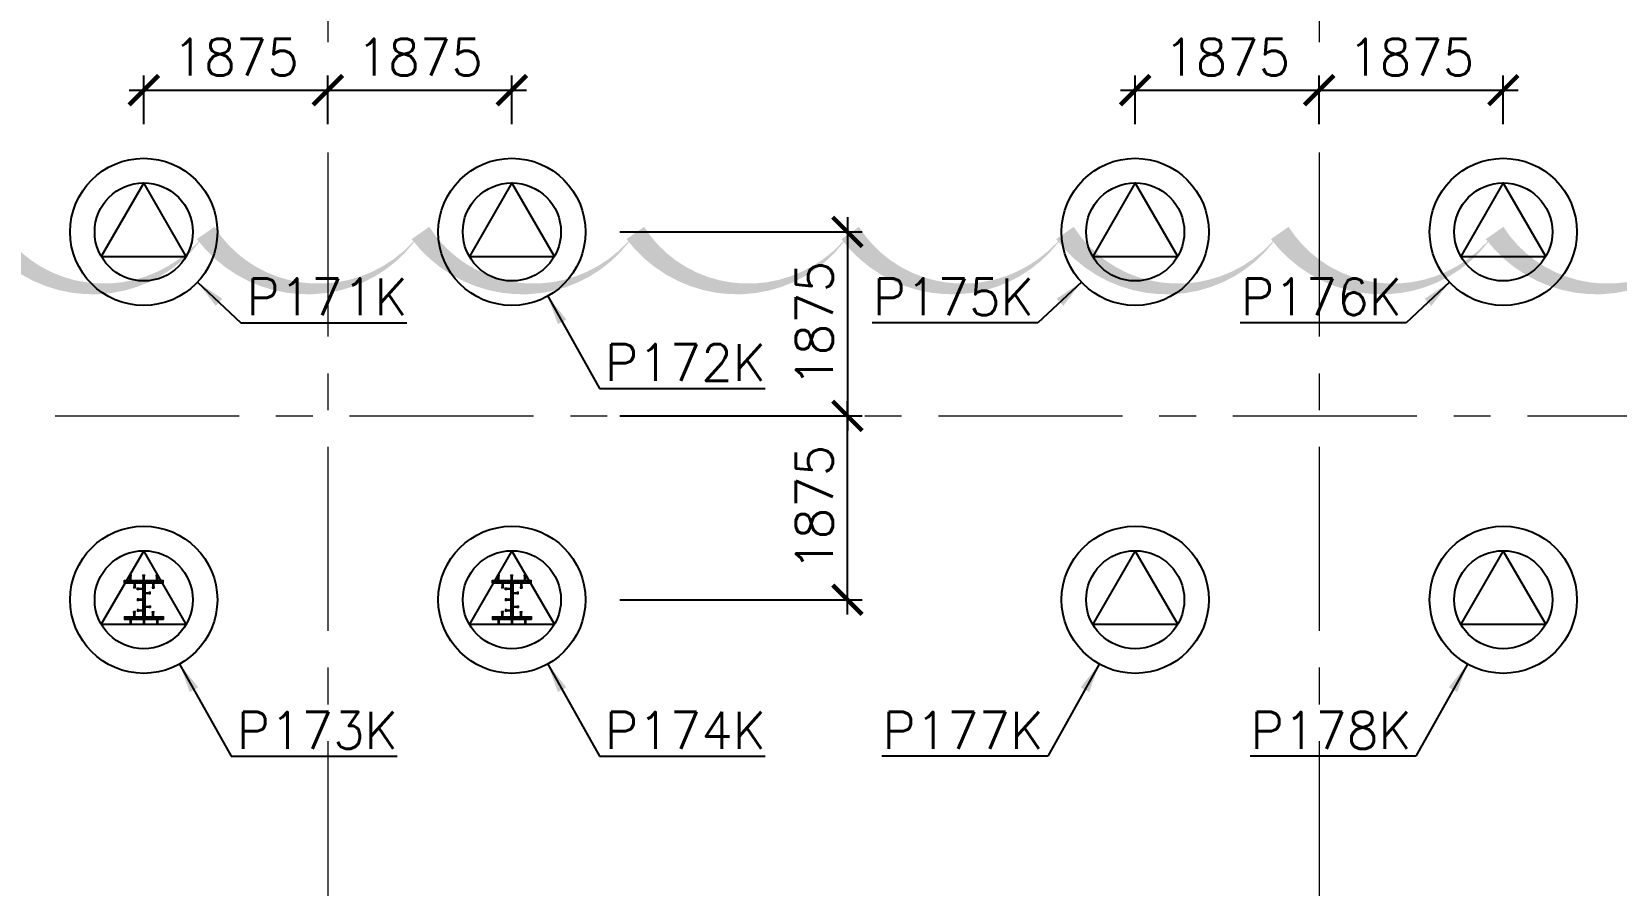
# Model space of a CAD drawing. Header units: millimetres. Extents: x -346728 to 1320345, y -537202 to -385966.
# Drawn here: x 183622 to 199765, y -444677 to -435976 of the extents above; entities that cross this region are included whole.
import ezdxf

# ---------------------------------------------------------------- set-up
doc = ezdxf.new("R2010")
doc.units = ezdxf.units.MM
doc.header["$LTSCALE"] = 100
doc.linetypes.add('X1326_GLB$0$CENTER', pattern=[2, 1.25, -0.25, 0.25, -0.25])
doc.layers.add('CL load', color=1, linetype='Continuous', plot=False)
for name, color, linetype in [('hach', 253, 'Continuous'), ('PILE MARK', 8, 'Continuous'), ('PL', 3, 'Continuous')]:
    doc.layers.add(name, color=color, linetype=linetype)
for name, color, linetype, lineweight in [('KCMANH', 8, 'Continuous', 13), ('KINGPOST', 5, 'Continuous', 20), ('X1326_GLB$0$A-tim', 8, 'X1326_GLB$0$CENTER', 9)]:
    doc.layers.add(name, color=color, linetype=linetype, lineweight=lineweight)
doc.styles.add('simplex', font='simplex.shx')
doc.dimstyles.new('100', dxfattribs={"dimscale": 150, "dimtxt": 2.5, "dimasz": 2, "dimexe": 1, "dimexo": 1, "dimgap": 1, "dimtad": 1, "dimdec": 0, "dimzin": 0, "dimdsep": 46, "dimtxsty": 'simplex', "dimblk": 'ARCHTICK', "dimcen": 1, "dimdle": 1, "dimclrd": 256, "dimclre": 256, "dimclrt": 6, "dimadec": 0, "dimazin": 0, "dimtfac": 1, "dimtdec": 0, "dimtix": 1, "dimtmove": 2, "dimatfit": 3, "dimfxl": 1, "dimtolj": 1, "dimtzin": 0, "dimarcsym": 0})
pattern_1 = [(45, (188543.33, 11377564.439), (-8.980256121, 8.980256121), []), (135, (188543.33, 11377564.439), (-8.980256121, -8.980256121), [])]

# ---------------------------------------------------------------- blocks, each defined once
blk = doc.blocks.new('_ArchTick')
at = {"color": 0, "linetype": 'ByBlock', "const_width": 0.15}
blk.add_lwpolyline([(-0.5, -0.5), (0.5, 0.5)], dxfattribs=at)
blk = doc.blocks.new('*D420')
at = {"layer": 'CL load', "lineweight": -2, "transparency": 16777216}
for p, q in [((184764, -436917), (184764, -436422)), ((186639, -436917), (186639, -436422)), ((184614, -436572), (186789, -436572))]:
    blk.add_line(p, q, dxfattribs=at)
at = {"layer": 'DEFPOINTS', "color": 0, "transparency": 16777216}
for p in [(186639, -436572), (184764, -437067, 0), (186639, -437067, 0)]:
    blk.add_point(p, dxfattribs=at)
at = {"layer": 'CL load', "lineweight": -2, "transparency": 16777216, "xscale": 300, "yscale": 300, "zscale": 300, "rotation": 180}
blk.add_blockref('_ArchTick', (184764, -436572), dxfattribs=at)
at = {"layer": 'CL load', "lineweight": -2, "transparency": 16777216, "xscale": 300, "yscale": 300, "zscale": 300}
blk.add_blockref('_ArchTick', (186639, -436572), dxfattribs=at)
at = {"layer": 'CL load', "color": 6, "transparency": 16777216, "insert": (185701, -436235), "char_height": 375, "attachment_point": 5, "style": 'simplex'}
blk.add_mtext('\\A1;1875', dxfattribs=at)
blk = doc.blocks.new('*D421')
at = {"layer": 'CL load', "lineweight": -2, "transparency": 16777216}
for p, q in [((186639, -436917), (186639, -436422)), ((188514, -436917), (188514, -436422)), ((186489, -436572), (188664, -436572))]:
    blk.add_line(p, q, dxfattribs=at)
at = {"layer": 'DEFPOINTS', "color": 0, "transparency": 16777216}
for p in [(188514, -436572), (186639, -437067, 0), (188514, -437067, 0)]:
    blk.add_point(p, dxfattribs=at)
at = {"layer": 'CL load', "lineweight": -2, "transparency": 16777216, "xscale": 300, "yscale": 300, "zscale": 300, "rotation": 180}
blk.add_blockref('_ArchTick', (186639, -436572), dxfattribs=at)
at = {"layer": 'CL load', "lineweight": -2, "transparency": 16777216, "xscale": 300, "yscale": 300, "zscale": 300}
blk.add_blockref('_ArchTick', (188514, -436572), dxfattribs=at)
at = {"layer": 'CL load', "color": 6, "transparency": 16777216, "insert": (187576, -436235), "char_height": 375, "attachment_point": 5, "style": 'simplex'}
blk.add_mtext('\\A1;1875', dxfattribs=at)
blk = doc.blocks.new('*D422')
at = {"layer": 'CL load', "lineweight": -2, "transparency": 16777216}
for p, q in [((191932, -437867), (191932, -440042)), ((189614, -438017), (192082, -438017)), ((189614, -439892), (192082, -439892))]:
    blk.add_line(p, q, dxfattribs=at)
at = {"layer": 'DEFPOINTS', "color": 0, "transparency": 16777216}
for p in [(189464, -438017, 0), (189464, -439892, 0), (191932, -439892)]:
    blk.add_point(p, dxfattribs=at)
at = {"layer": 'CL load', "lineweight": -2, "transparency": 16777216, "xscale": 300, "yscale": 300, "zscale": 300}
for p, rotation in [((191932, -438017), 90), ((191932, -439892), 270)]:
    blk.add_blockref('_ArchTick', p, dxfattribs=dict(at, rotation=rotation))
at = {"layer": 'CL load', "color": 6, "transparency": 16777216, "insert": (191595, -438954), "char_height": 375, "attachment_point": 5, "rotation": 90, "style": 'simplex'}
blk.add_mtext('\\A1;1875', dxfattribs=at)
blk = doc.blocks.new('*D423')
at = {"layer": 'CL load', "lineweight": -2, "transparency": 16777216}
for p, q in [((189614, -439892), (192082, -439892)), ((191932, -441917), (191932, -439742)), ((189614, -441767), (192082, -441767))]:
    blk.add_line(p, q, dxfattribs=at)
at = {"layer": 'DEFPOINTS', "color": 0, "transparency": 16777216}
for p in [(189464, -439892, 0), (191932, -439892), (189464, -441767, 0)]:
    blk.add_point(p, dxfattribs=at)
at = {"layer": 'CL load', "lineweight": -2, "transparency": 16777216, "xscale": 300, "yscale": 300, "zscale": 300}
for p, rotation in [((191932, -439892), 90), ((191932, -441767), 270)]:
    blk.add_blockref('_ArchTick', p, dxfattribs=dict(at, rotation=rotation))
at = {"layer": 'CL load', "color": 6, "transparency": 16777216, "insert": (191595, -440829), "char_height": 375, "attachment_point": 5, "rotation": 90, "style": 'simplex'}
blk.add_mtext('\\A1;1875', dxfattribs=at)
blk = doc.blocks.new('*D424')
at = {"layer": 'CL load', "lineweight": -2, "transparency": 16777216}
for p, q in [((194864, -436917), (194864, -436422)), ((196739, -436917), (196739, -436422)), ((194714, -436572), (196889, -436572))]:
    blk.add_line(p, q, dxfattribs=at)
at = {"layer": 'DEFPOINTS', "color": 0, "transparency": 16777216}
for p in [(196739, -436572), (194864, -437067, 0), (196739, -437067, 0)]:
    blk.add_point(p, dxfattribs=at)
at = {"layer": 'CL load', "lineweight": -2, "transparency": 16777216, "xscale": 300, "yscale": 300, "zscale": 300, "rotation": 180}
blk.add_blockref('_ArchTick', (194864, -436572), dxfattribs=at)
at = {"layer": 'CL load', "lineweight": -2, "transparency": 16777216, "xscale": 300, "yscale": 300, "zscale": 300}
blk.add_blockref('_ArchTick', (196739, -436572), dxfattribs=at)
at = {"layer": 'CL load', "color": 6, "transparency": 16777216, "insert": (195801, -436235), "char_height": 375, "attachment_point": 5, "style": 'simplex'}
blk.add_mtext('\\A1;1875', dxfattribs=at)
blk = doc.blocks.new('*D425')
at = {"layer": 'CL load', "lineweight": -2, "transparency": 16777216}
for p, q in [((196739, -436917), (196739, -436422)), ((198614, -436917), (198614, -436422)), ((196589, -436572), (198764, -436572))]:
    blk.add_line(p, q, dxfattribs=at)
at = {"layer": 'DEFPOINTS', "color": 0, "transparency": 16777216}
for p in [(198614, -436572), (196739, -437067, 0), (198614, -437067, 0)]:
    blk.add_point(p, dxfattribs=at)
at = {"layer": 'CL load', "lineweight": -2, "transparency": 16777216, "xscale": 300, "yscale": 300, "zscale": 300, "rotation": 180}
blk.add_blockref('_ArchTick', (196739, -436572), dxfattribs=at)
at = {"layer": 'CL load', "lineweight": -2, "transparency": 16777216, "xscale": 300, "yscale": 300, "zscale": 300}
blk.add_blockref('_ArchTick', (198614, -436572), dxfattribs=at)
at = {"layer": 'CL load', "color": 6, "transparency": 16777216, "insert": (197676, -436235), "char_height": 375, "attachment_point": 5, "style": 'simplex'}
blk.add_mtext('\\A1;1875', dxfattribs=at)
blk = doc.blocks.new('LVL-KHUNGTEN')
blk.add_lwpolyline([(61072.9, 41092.8), (119123.5, 41092.8), (119123.5, 61.9), (61072.9, 61.9)], close=True)
blk = doc.blocks.new('KP50')
at = {"ltscale": 0.1}
h = blk.add_hatch(color=6, dxfattribs=at)
h.dxf.hatch_style = 1
h.paths.add_polyline_path([(14, 171), (-14, 171), (-14, 142)])
h.paths.add_polyline_path([(-14, -142), (-14, -171), (14, -171)])
at = {"layer": 'KCMANH', "linetype": 'ByBlock'}
h = blk.add_hatch(dxfattribs=at)
h.set_pattern_fill('ANSI37', color=6, scale=4, style=0)
h.set_pattern_definition(pattern_1)
h.paths.add_polyline_path([(-200, 200), (-200, 171), (200, 171), (200, 200)])
h = blk.add_hatch(dxfattribs=at)
h.set_pattern_fill('ANSI37', color=6, scale=4, style=0)
h.set_pattern_definition([(45, (188728.93, 11377564.439), (-8.980256121, 8.980256121), []), (135, (188728.93, 11377564.439), (-8.980256121, -8.980256121), [])])
h.paths.add_polyline_path([(14, 171), (-14, 142), (-14, -142), (14, -171)])
h = blk.add_hatch(dxfattribs=at)
h.set_pattern_fill('ANSI37', color=6, scale=4, style=0)
h.set_pattern_definition(pattern_1)
h.paths.add_polyline_path([(-200, -171), (-200, -200), (200, -200), (200, -171)])
for p, q in [((-125, 253), (-146, 253)), ((-146, 240), (-146, 253)), ((-125, 240), (-146, 240)), ((-142, 200), (-142, 240)), ((-129, 200), (-129, 240)), ((-125, 240), (-125, 253)), ((-102, 171), (-102, 131)), ((-89, 171), (-89, 131)), ((-10, 253), (10, 253)), ((-10, 240), (-10, 253)), ((-10, 240), (10, 240)), ((-6, 200), (-6, 240)), ((6, 200), (6, 240)), ((10, 240), (10, 253)), ((89, 171), (89, 131)), ((102, 171), (102, 131)), ((125, 253), (146, 253)), ((125, 240), (125, 253)), ((125, 240), (146, 240)), ((129, 200), (129, 240)), ((142, 200), (142, 240)), ((146, 240), (146, 253)), ((-85, 131), (-106, 131)), ((-106, 131), (-106, 118)), ((-85, 118), (-106, 118)), ((-85, 131), (-85, 118)), ((-67, 100), (-67, 120)), ((-54, 120), (-67, 120)), ((-54, 100), (-67, 100)), ((-67, 10), (-67, -10)), ((-54, 10), (-67, 10)), ((-54, 100), (-54, 120)), ((-14, 116), (-54, 116)), ((-14, 104), (-54, 104)), ((-54, 10), (-54, -10)), ((-14, 6), (-54, 6)), ((14, 76), (54, 76)), ((14, 64), (54, 64)), ((54, 60), (54, 80)), ((54, 80), (67, 80)), ((54, 60), (67, 60)), ((67, 60), (67, 80)), ((85, 131), (106, 131)), ((85, 131), (85, 118)), ((85, 118), (106, 118)), ((106, 131), (106, 118)), ((-85, -118), (-106, -118)), ((-106, -131), (-106, -118)), ((-85, -131), (-106, -131)), ((-102, -171), (-102, -131)), ((-89, -171), (-89, -131)), ((-85, -131), (-85, -118)), ((-54, -10), (-67, -10)), ((-67, -100), (-67, -120)), ((-54, -100), (-67, -100)), ((-54, -120), (-67, -120)), ((-14, -6), (-54, -6)), ((-54, -100), (-54, -120)), ((-14, -104), (-54, -104)), ((-14, -116), (-54, -116)), ((14, -64), (54, -64)), ((14, -76), (54, -76)), ((54, -60), (54, -80)), ((54, -60), (67, -60)), ((54, -80), (67, -80)), ((67, -60), (67, -80)), ((85, -118), (106, -118)), ((85, -131), (85, -118)), ((85, -131), (106, -131)), ((89, -171), (89, -131)), ((102, -171), (102, -131)), ((106, -131), (106, -118)), ((-125, -240), (-146, -240)), ((-146, -240), (-146, -253)), ((-125, -253), (-146, -253)), ((-142, -200), (-142, -240)), ((-129, -200), (-129, -240)), ((-125, -240), (-125, -253)), ((-10, -240), (10, -240)), ((-10, -240), (-10, -253)), ((-10, -253), (10, -253)), ((-6, -200), (-6, -240)), ((6, -200), (6, -240)), ((10, -240), (10, -253)), ((125, -240), (146, -240)), ((125, -240), (125, -253)), ((125, -253), (146, -253)), ((129, -200), (129, -240)), ((142, -200), (142, -240)), ((146, -240), (146, -253))]:
    blk.add_line(p, q, dxfattribs=at)
at = {"layer": 'KINGPOST', "color": 6, "linetype": 'ByBlock'}
for p, q in [((-200, 200), (200, 200)), ((-200, 171), (-200, 200)), ((-200, 171), (200, 171)), ((-14, 171), (-14, -171)), ((-14, 142), (14, 171)), ((14, 171), (14, -171)), ((200, 171), (200, 200)), ((-14, -142), (14, -171)), ((-200, -171), (200, -171)), ((-200, -171), (-200, -200)), ((-200, -200), (200, -200)), ((200, -171), (200, -200))]:
    blk.add_line(p, q, dxfattribs=at)
blk.add_lwpolyline([(-14, 0), (14, 0)], dxfattribs=at)
blk = doc.blocks.new('B1 Kingpost Layout Plan1')
at = {"layer": 'KCMANH', "linetype": 'ByBlock'}
for p in [(34400, -27001, 0), (38150, -27001, 0)]:
    blk.add_blockref('KP50', p, dxfattribs=at)

msp = doc.modelspace()

# ---------------------------------------------------------------- hatches: boundary and pattern name
at = {"layer": 'hach'}
h = msp.add_hatch(dxfattribs=at)
h.set_pattern_fill('ANSI31', color=256, scale=70)
h.set_pattern_definition([(45, (121918.56, -508591.22), (-157.15448, 157.15448), [])])
h.paths.add_polyline_path([(142200.7, -410142.2), (128621.2, -428107.5), (155914.1, -501359), (162214.1, -503970.9), (238136.4, -469396.6), (242695.2, -462329.4), (242687.2, -415142.7), (237685.1, -410142.2)])
h.paths.add_polyline_path([(142797.9, -411342.2), (129975.7, -428305.7), (156856.2, -500450.6), (162191.6, -502662.6), (237318.8, -468450.4), (241495.1, -461976.1), (241487, -415639.4), (237188.2, -411342.2)], flags=16)
h = msp.add_hatch(dxfattribs=at)
h.set_pattern_fill('AR-CONC', color=256, scale=4)
h.set_pattern_definition([(50, (121918.56, -508591.2), (728.7387, -63.7563), [76.2, -838.2]), (355, (121918.56, -508591.2), (-140.9737, 764.2274), [60.96, -670.5623]), (100.45144, (121979.3, -508596.54), (587.765, 700.471), [64.76, -712.361]), (46.1842, (121918.6, -508388), (1084.316, -168.1693), [114.3, -1257.3]), (96.63556, (122008.9, -508402), (949.6165, 989.7045), [97.14, -1068.5424]), (351.18415, (121918.6, -508388), (949.6165, 989.7045), [91.44, -1005.839]), (21, (122020.16, -508438.8), (606.4576, -409.0608), [76.2, -838.2]), (326, (122020.16, -508438.8), (247.208, 736.752), [60.96, -670.56]), (71.45144, (122070.7, -508472.9), (853.6657, 327.691), [64.76, -712.3598]), (37.5, (121918.56, -508591.22), (12.3544, 338.22016), [0, -662.432, 0, -680.72, 0, -673.1]), (7.5, (121918.56, -508591.22), (267.27865, 400.7223), [0, -388.112, 0, -647.192, 0, -256.54]), (327.5, (121692, -508591.22), (542.3624, -22.91498), [0, -254, 0, -792.48, 0, -1051.56]), (317.5, (121590.4, -508591.2), (592.5167, 101.706), [0, -330.2, 0, -526.288, 0, -746.76])])
h.paths.add_polyline_path([(142200.7, -410142.2), (128621.2, -428107.5), (155914.1, -501359), (162214.1, -503970.9), (238136.4, -469396.6), (242695.2, -462329.4), (242687.2, -415142.7), (237685.1, -410142.2)])
h.paths.add_polyline_path([(142797.9, -411342.2), (129975.7, -428305.7), (156856.2, -500450.6), (162191.6, -502662.6), (237318.8, -468450.4), (241495.1, -461976.1), (241487, -415639.4), (237188.2, -411342.2)], flags=16)

# ---------------------------------------------------------------- linework, layer by layer
at = {"elevation": -1404.9}
msp.add_lwpolyline([(209622.4, -427239.7, 0, 218.9, -0.5205671), (209622.4, -429428.2, 0, 218.9, -0.5205671), (209622.4, -431616.7, 0, 218.9, -0.5205671), (209622.4, -433805.3, 0, 218.9, -0.5205671), (209622.4, -435993.8, 0, 218.9, -0.5205671), (209467.6, -438027.6, 0, 218.9, -0.5205671), (207279.1, -438027.6, 0, 218.9, -0.5205671), (205090.6, -438027.6, 0, 218.9, -0.5205671), (202902.1, -438027.6, 0, 218.9, -0.5205671), (200713.6, -438027.6, 0, 218.9, -0.5205671), (198525.1, -438027.6, 0, 218.9, -0.5205671), (196336.6, -438027.6, 0, 218.9, -0.5205671), (194148.1, -438027.6, 0, 218.9, -0.5205671), (191959.6, -438027.6, 0, 218.9, -0.5205671), (189771.1, -438027.6, 0, 218.9, -0.5205671), (187582.5, -438027.6, 0, 218.9, -0.5205671), (185394, -438027.6, 0, 218.9, -0.5205671), (183205.5, -438027.6, 0, 218.9, -0.5205671)], format="xyseb", dxfattribs=at)
at = {"layer": 'PL', "elevation": -1404.9}
for points in [[(184330.6, -438266.6), (185196.6, -438266.6), (184763.6, -437516.6)], [(184330.6, -438266.6), (185196.6, -438266.6), (184763.6, -437516.6)], [(188080.6, -438266.6), (188946.6, -438266.6), (188513.6, -437516.6)], [(188080.6, -438266.6), (188946.6, -438266.6), (188513.6, -437516.6)], [(194430.7, -438266.6), (195296.7, -438266.6), (194863.7, -437516.6)], [(194430.7, -438266.6), (195296.7, -438266.6), (194863.7, -437516.6)], [(198180.7, -438266.6), (199046.7, -438266.6), (198613.7, -437516.6)], [(198180.7, -438266.6), (199046.7, -438266.6), (198613.7, -437516.6)], [(184330.6, -442016.6), (185196.6, -442016.6), (184763.6, -441266.6)], [(184330.6, -442016.6), (185196.6, -442016.6), (184763.6, -441266.6)], [(188080.6, -442016.6), (188946.6, -442016.6), (188513.6, -441266.6)], [(188080.6, -442016.6), (188946.6, -442016.6), (188513.6, -441266.6)], [(194430.7, -442016.6), (195296.7, -442016.6), (194863.7, -441266.6)], [(194430.7, -442016.6), (195296.7, -442016.6), (194863.7, -441266.6)], [(198180.7, -442016.6), (199046.7, -442016.6), (198613.7, -441266.6)], [(198180.7, -442016.6), (199046.7, -442016.6), (198613.7, -441266.6)]]:
    msp.add_lwpolyline(points, close=True, dxfattribs=at)
at = {"layer": 'PL'}
for centre, radius in [((184763.6, -438016.6, -1404.9), 750), ((184763.6, -438016.6, -1404.9), 750), ((188513.6, -438016.6, -1404.9), 750), ((188513.6, -438016.6, -1404.9), 750), ((194863.7, -438016.6, -1404.9), 750), ((194863.7, -438016.6, -1404.9), 750), ((198613.7, -438016.6, -1404.9), 750), ((198613.7, -438016.6, -1404.9), 750), ((184763.6, -438016.6, -1404.9), 500), ((184763.6, -438016.6, -1404.9), 500), ((188513.6, -438016.6, -1404.9), 500), ((188513.6, -438016.6, -1404.9), 500), ((194863.7, -438016.6, -1404.9), 500), ((194863.7, -438016.6, -1404.9), 500), ((198613.7, -438016.6, -1404.9), 500), ((198613.7, -438016.6, -1404.9), 500), ((184763.6, -441766.6, -1404.9), 750), ((184763.6, -441766.6, -1404.9), 750), ((188513.6, -441766.6, -1404.9), 750), ((188513.6, -441766.6, -1404.9), 750), ((194863.7, -441766.6, -1404.9), 750), ((194863.7, -441766.6, -1404.9), 750), ((198613.7, -441766.6, -1404.9), 750), ((198613.7, -441766.6, -1404.9), 750), ((184763.6, -441766.6, -1404.9), 500), ((184763.6, -441766.6, -1404.9), 500), ((188513.6, -441766.6, -1404.9), 500), ((188513.6, -441766.6, -1404.9), 500), ((194863.7, -441766.6, -1404.9), 500), ((194863.7, -441766.6, -1404.9), 500), ((198613.7, -441766.6, -1404.9), 500), ((198613.7, -441766.6, -1404.9), 500)]:
    msp.add_circle(centre, radius, dxfattribs=at)
at = {"layer": 'X1326_GLB$0$A-tim', "ltscale": 15}
for p, q in [((186638.6, -398208.6, -1404.9), (186638.6, -512162.7, -1404.9)), ((196738.7, -398208.6, -1404.9), (196738.7, -512162.7, -1404.9)), ((120859.5, -439891.6, -1404.9), (255546, -439891.6, -1404.9))]:
    msp.add_line(p, q, dxfattribs=at)

# ---------------------------------------------------------------- block references
at = {"extrusion": (0.00597, -2.28885e-18, 0.999982), "xscale": 3.385207865094198, "yscale": 3.385207865094198, "zscale": 3.385207865094198}
msp.add_blockref('LVL-KHUNGTEN', (-107243.5, -525073.6, -287.1), dxfattribs=at)
msp.add_blockref('B1 Kingpost Layout Plan1', (150363.7, -414766, -1404.9))

# ---------------------------------------------------------------- texts
at = {"layer": 'PILE MARK', "color": 4, "style": 'simplex'}
for s, p in [('P171K', (185811.1, -438866.1, -1404.9)), ('P175K', (192191.2, -438866.1, -1404.9)), ('P176K', (195941.2, -438866.1, -1404.9)), ('P172K', (189462.2, -439534.8, -1404.9)), ('P173K', (185712.2, -443284.8, -1404.9)), ('P174K', (189462.2, -443284.8, -1404.9)), ('P177K', (192290.1, -443284.8, -1404.9)), ('P178K', (196040.1, -443284.8, -1404.9))]:
    msp.add_text(s, height=375, dxfattribs=at).set_placement(p)

# ---------------------------------------------------------------- dimensions: what is measured, and where the dimension line sits
at = {"layer": 'CL load'}
for base, p1, p2, picture, middle in [((186638.6, -436572.5, -1404.9), (184763.6, -437066.6, -1404.9), (186638.6, -437066.6, -1404.9), '*D420', (185701.1, -436235, -1404.9)), ((188513.6, -436572.5, -1404.9), (186638.6, -437066.6, -1404.9), (188513.6, -437066.6, -1404.9), '*D421', (187576.1, -436235, -1404.9)), ((196738.7, -436572.5, -1404.9), (194863.7, -437066.6, -1404.9), (196738.7, -437066.6, -1404.9), '*D424', (195801.2, -436235, -1404.9)), ((198613.7, -436572.5, -1404.9), (196738.7, -437066.6, -1404.9), (198613.7, -437066.6, -1404.9), '*D425', (197676.2, -436235, -1404.9))]:
    dim = msp.add_linear_dim(base=base, p1=p1, p2=p2, dimstyle='100', dxfattribs=at)
    dim.commit()
    dim.dimension.update_dxf_attribs({"geometry": picture, "text_midpoint": middle})
for p1, picture, middle in [((189463.6, -438016.6, -1404.9), '*D422', (191595, -438954.1, -1404.9)), ((189463.6, -441766.6, -1404.9), '*D423', (191595, -440829.1, -1404.9))]:
    dim = msp.add_linear_dim(base=(191932.5, -439891.6, -1404.9), p1=p1, p2=(189463.6, -439891.6, -1404.9), angle=90, dimstyle='100', dxfattribs=at)
    dim.commit()
    dim.dimension.update_dxf_attribs({"geometry": picture, "text_midpoint": middle})

# ---------------------------------------------------------------- leaders
at = {"layer": 'PILE MARK'}
for points in [[(185311.1, -438529.2, -1404.9), (185753.8, -438943.7, -1404.9), (187442.6, -438943.7, -1404.9)], [(194316.2, -438529.2, -1404.9), (193873.5, -438943.7, -1404.9), (192184.7, -438943.7, -1404.9)], [(198066.2, -438529.2, -1404.9), (197623.5, -438943.7, -1404.9), (195934.7, -438943.7, -1404.9)], [(188879.3, -438671.4, -1404.9), (189404.9, -439612.4, -1404.9), (191093.7, -439612.4, -1404.9)], [(185129.3, -442421.4, -1404.9), (185654.9, -443362.4, -1404.9), (187343.7, -443362.4, -1404.9)], [(188879.3, -442421.4, -1404.9), (189404.9, -443362.4, -1404.9), (191093.7, -443362.4, -1404.9)], [(194498, -442421.4, -1404.9), (193972.4, -443362.4, -1404.9), (192283.6, -443362.4, -1404.9)], [(198248, -442421.4, -1404.9), (197722.4, -443362.4, -1404.9), (196033.6, -443362.4, -1404.9)]]:
    msp.add_leader(points, dimstyle='100', override={"dimgap": 1, "dimtad": 0}, dxfattribs=at)

doc.saveas('drawing.dxf')
